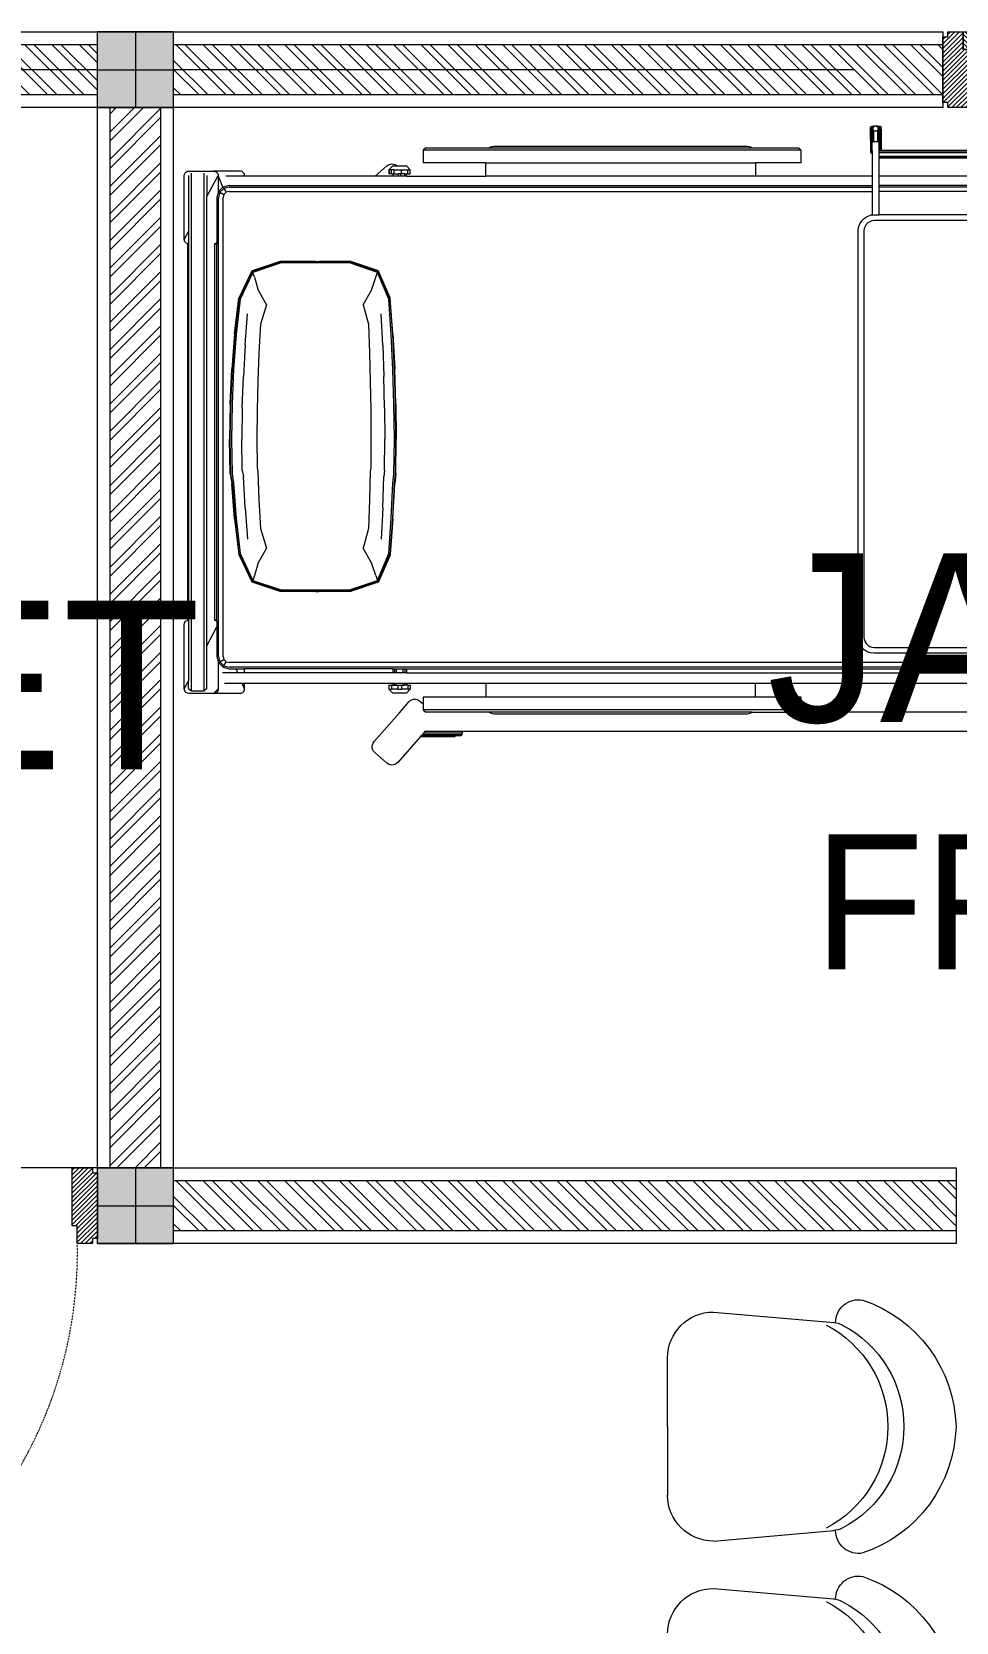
# Model space of a CAD drawing. Header units: millimetres. Extents: x -280308 to 6402717, y -14 to 2073074.
# Drawn here: x 20709 to 22539, y 753899 to 757049 of the extents above; entities that cross this region are included whole.
import ezdxf
from ezdxf.enums import TextEntityAlignment as Align

# ---------------------------------------------------------------- set-up
doc = ezdxf.new("R2010")
doc.units = ezdxf.units.MM
doc.linetypes.add('ACAD_ISO03W100', pattern=[30, 12, -18])
doc.linetypes.add('ACAD_ISO08W100', pattern=[36, 24, -3, 6, -3])
doc.layers.get('0').update_dxf_attribs({"lineweight": 0})
for name, color, linetype, lineweight in [('_Door & Window', 1, 'Continuous', 0), ('A-ALINE-1', 91, 'Continuous', 20), ('A-ALINE-3', 111, 'Continuous', 15), ('A-ALINE-6', 117, 'Continuous', 9), ('A-ANNOTATION', 144, 'Continuous', 0), ('A-Furn', 250, 'Continuous', 0), ('A-FURN-EQPM', 177, 'Continuous', 0)]:
    doc.layers.add(name, color=color, linetype=linetype, lineweight=lineweight)
doc.layers.add('A-FILL-1', color=7, linetype='Continuous', lineweight=0, true_color=0x454545)
doc.layers.add('A-TEXT', color=254, linetype='Continuous')
doc.layers.add('FURNITURE', color=26, linetype='Continuous')
doc.styles.add('Annotative', font='arial.ttf', dxfattribs={"height": 1.25})
doc.styles.add('CENTURY', font='GOTHIC.TTF')
doc.styles.get("Standard").update_dxf_attribs({"font": 'arial.ttf'})
pattern_1 = [(315, (-30281.9954, -3445.239), (4.490128, 4.490128), [])]
pattern_2 = [(315, (-30681.9954, -2840.6916), (4.490128, 4.490128), [])]

# ---------------------------------------------------------------- blocks, each defined once
blk = doc.blocks.new('*U539')
at = {"layer": 'A-ANNOTATION', "linetype": 'ACAD_ISO08W100', "ltscale": 0.25}
blk.add_lwpolyline([(0, -7.6411), (0, -228.3482)], dxfattribs=at)
at = {"layer": 'A-TEXT'}
blk.add_attdef('N', text='', height=0.9, dxfattribs=at).set_placement((0, 2.75), align=Align.MIDDLE_CENTER)
blk = doc.blocks.new('A$Cf37525da')
at = {"color": 124, "xscale": -360.0000000000001, "yscale": 360.0000000000001, "zscale": 360.0000000000001, "rotation": 270}
blk.add_blockref('*U539', (4643.8, 0), dxfattribs=at)
blk = doc.blocks.new('A$Ccc440957')
at = {"layer": 'FURNITURE', "color": 0, "linetype": 'ByBlock', "lineweight": -2}
for p, q in [((-44.9, 189), (-243.3, 171.7)), ((30.7, 0), (30.7, 113.4)), ((30.7, 0), (30.7, -113.4)), ((-44.9, -189), (-243.3, -171.7))]:
    blk.add_line(p, q, dxfattribs=at)
for centre, radius, start, end in [((-218.8, -5.7), 226.4, 108.7288, 178.5583), ((-284.3, 171.6), 37.8, 0, 100.971), ((-44.9, 113.4), 75.6, 0, 90), ((-170.1, 0), 189, 117.5453, 180), ((-143.7, 0), 189, 117.5453, 180), ((-240, 134.1), 37.8, 94.9782, 117.5453), ((-218.8, 5.7), 226.4, 181.4417, 251.2712), ((-170.1, 0), 189, 180, 242.4547), ((-143.7, 0), 189, 180, 242.4547), ((-44.9, -113.4), 75.6, 270, 0), ((-284.3, -171.6), 37.8, 259.029, 0), ((-240, -134.1), 37.8, 242.4547, 265.0218)]:
    blk.add_arc(centre, radius, start, end, dxfattribs=at)
blk = doc.blocks.new('A$C89b419f8')
at = {"color": 0, "linetype": 'ByBlock', "lineweight": -2}
for p, q in [((1358.6, 1365.8), (1358.3, 1365.6)), ((1358.3, 1365.6), (1358.3, 1324.1)), ((1358.6, 1369), (1359, 1370.2)), ((1358.6, 1368.9), (1358.6, 1369)), ((1358.6, 1368.8), (1358.6, 1368.9)), ((1358.6, 1365.8), (1358.6, 1368.8)), ((1358.7, 1324), (1358.6, 1365.8)), ((1359, 1370.3), (1360, 1371.3)), ((1359, 1370.2), (1359, 1370.3)), ((1359.1, 1319.3), (1359, 1370.2)), ((1360, 1371.3), (1361.4, 1371.7)), ((1360.1, 1318.1), (1360, 1371.3)), ((1361.4, 1323.4), (1361.4, 1371.7)), ((1361.4, 1371.7), (1362.7, 1371.3)), ((1362.7, 1371.3), (1363, 1371.1)), ((1362.8, 1341.6), (1362.7, 1371.3)), ((1364.2, 1372.1), (1363, 1371.2)), ((1363, 1371.2), (1363, 1371.1)), ((1363, 1371.1), (1363, 1371)), ((1363, 1370.2), (1363, 1370.9)), ((1363, 1369.8), (1363, 1368.7)), ((1363, 1368.2), (1363, 1361.6)), ((1363, 1358.1), (1363, 1360.2)), ((1363, 1354), (1363, 1356)), ((1363.2, 1367.8), (1363.5, 1368.8)), ((1363.2, 1366.9), (1363.2, 1367.8)), ((1363.2, 1366.9), (1363.2, 1366.8)), ((1363.3, 1365.8), (1363.2, 1366.8)), ((1363.5, 1364.9), (1363.3, 1365.8)), ((1363.5, 1368.8), (1364, 1369.7)), ((1364, 1364), (1363.5, 1364.9)), ((1364.2, 1369.9), (1364, 1369.7)), ((1364.1, 1363.8), (1364, 1364)), ((1364.2, 1360), (1364.1, 1363.8)), ((1364.7, 1363.2), (1364.1, 1363.8)), ((1364.2, 1372.1), (1372.4, 1372.1)), ((1364.2, 1370), (1364.2, 1372.1)), ((1364.2, 1370), (1364.7, 1370.5)), ((1364.2, 1369.9), (1364.7, 1370.5)), ((1364.2, 1369.9), (1364.2, 1370)), ((1364.2, 1360), (1364.3, 1341.6)), ((1364.7, 1370.5), (1365.4, 1371.1)), ((1365.5, 1362.5), (1364.7, 1363.2)), ((1366.3, 1371.6), (1365.4, 1371.1)), ((1366.3, 1362.1), (1365.5, 1362.5)), ((1367.3, 1371.9), (1366.3, 1371.6)), ((1367.3, 1361.8), (1366.3, 1362.1)), ((1368.3, 1372), (1367.3, 1371.9)), ((1368.3, 1361.7), (1367.3, 1361.8)), ((1369.3, 1371.9), (1368.3, 1372)), ((1369.3, 1361.8), (1368.3, 1361.7)), ((1369.3, 1371.9), (1370.3, 1371.6)), ((1370.3, 1362.1), (1369.3, 1361.8)), ((1370.3, 1371.6), (1371.2, 1371.1)), ((1371.2, 1362.6), (1370.3, 1362.1)), ((1371.2, 1371.1), (1372, 1370.5)), ((1372, 1363.2), (1371.2, 1362.6)), ((1372, 1370.5), (1372.4, 1369.9)), ((1372.6, 1363.9), (1372, 1363.2)), ((1372.4, 1372.1), (1373.7, 1371.2)), ((1372.4, 1372.1), (1372.4, 1371.6)), ((1372.4, 1370), (1372.4, 1371.6)), ((1372.4, 1369.9), (1372.4, 1370)), ((1372.6, 1369.7), (1372.4, 1370)), ((1372.4, 1369.9), (1372.6, 1369.7)), ((1372.6, 1363.9), (1372.4, 1360)), ((1372.4, 1360), (1372.5, 1341.6)), ((1372.6, 1369.7), (1373.1, 1368.8)), ((1373.1, 1364.9), (1372.6, 1364)), ((1372.6, 1364), (1372.6, 1363.9)), ((1373.1, 1368.8), (1373.4, 1367.9)), ((1373.4, 1365.8), (1373.1, 1364.9)), ((1373.5, 1366.8), (1373.4, 1367.9)), ((1373.5, 1366.8), (1373.4, 1365.8)), ((1373.7, 1366.4), (1373.7, 1371.2)), ((1373.7, 1341.6), (1373.7, 1366.4)), ((1373.7, 1366.4), (1373.9, 1366.4)), ((1373.9, 1369), (1374.3, 1370.2)), ((1373.9, 1366.4), (1373.9, 1369)), ((1373.9, 1341.6), (1373.9, 1366.4)), ((1374.3, 1370.4), (1375.3, 1371.4)), ((1374.3, 1370.2), (1374.3, 1370.4)), ((1374.3, 1341.6), (1374.3, 1370.2)), ((1375.3, 1371.4), (1376.6, 1371.7)), ((1375.3, 1341.6), (1375.3, 1371.4)), ((1376.6, 1371.7), (1378, 1371.4)), ((1376.7, 1323.3), (1376.6, 1371.7)), ((1378, 1371.4), (1379, 1370.4)), ((1378.1, 1323.3), (1378, 1371.4)), ((1379, 1370.2), (1379, 1370.4)), ((1379.1, 1323.3), (1379, 1370.2)), ((1379, 1370.2), (1379.4, 1369)), ((1379.4, 1369), (1379.4, 1368.9)), ((1379.4, 1368.9), (1379.4, 1368.8)), ((1379.4, 1365.7), (1379.4, 1368.8)), ((1379.4, 1365.7), (1379.5, 1324.1)), ((1379.4, 1365.7), (1379.5, 1365.7)), ((1379.6, 1324.2), (1379.5, 1365.7)), ((478, 1328.6), (472.7, 1324.5)), ((1221.1, 1324.5), (472.7, 1324.5)), ((472.7, 1324.5), (472.7, 1299)), ((478, 1328.6), (603.3, 1328.6)), ((603.3, 1328.6), (606.1, 1330.5)), ((603.3, 1328.6), (1124.3, 1328.6)), ((606.1, 1330.5), (609.5, 1331.7)), ((609.5, 1331.7), (613.1, 1332.1)), ((613.1, 1332.1), (1114.4, 1332.1)), ((1114.4, 1332.1), (1118.1, 1331.7)), ((1118.1, 1331.7), (1121.5, 1330.5)), ((1121.5, 1330.5), (1124.3, 1328.6)), ((1124.3, 1328.6), (1215.8, 1328.6)), ((1215.8, 1328.6), (1221.1, 1324.5)), ((1221.1, 1299), (1221.1, 1324.5)), ((1358.3, 1324.1), (1358.7, 1324)), ((1358.7, 1324), (1358.7, 1320.5)), ((1361.4, 1323.4), (1361.7, 1323.4)), ((1361.4, 1323.2), (1361.4, 1323.4)), ((1361.7, 1323.2), (1361.4, 1323.2)), ((1361.4, 1323.2), (1361.4, 1317.8)), ((1361.7, 1323.4), (1361.7, 1341.6)), ((1361.7, 1341.6), (1362.8, 1341.6)), ((1361.7, 1323.4), (1361.7, 1323.2)), ((1361.7, 1323.2), (1361.7, 1317.8)), ((1362.8, 1341.6), (1363.1, 1341.6)), ((1363, 1349.6), (1363, 1351.1)), ((1363.1, 1341.6), (1364.3, 1341.6)), ((1364.3, 1341.6), (1372.5, 1341.6)), ((1372.5, 1341.6), (1373.7, 1341.6)), ((1373.7, 1341.6), (1373.9, 1341.6)), ((1373.9, 1341.6), (1374.3, 1341.6)), ((1374.3, 1341.6), (1375.3, 1341.6)), ((1375.3, 1341.6), (1375.8, 1341.6)), ((1375.8, 1323.3), (1375.8, 1341.6)), ((1375.8, 1322.9), (1375.8, 1323.3)), ((1376.7, 1323.3), (1375.8, 1323.3)), ((1378.1, 1323.3), (1376.7, 1323.3)), ((1379.1, 1323.3), (1378.1, 1323.3)), ((1379.5, 1323.3), (1379.1, 1323.3)), ((1379.5, 1324.1), (1379.6, 1324.2)), ((1379.5, 1323.3), (1379.5, 1324.1)), ((1661.7, 1323.3), (1379.5, 1323.3)), ((378.1, 1272.9), (401.1, 1293)), ((401.1, 1293), (404, 1295)), ((404, 1295), (407.2, 1296.3)), ((412, 1292.3), (405.1, 1285.5)), ((407.2, 1296.3), (410.5, 1296.8)), ((410.5, 1296.8), (413.9, 1296.6)), ((422, 1292.3), (412, 1292.3)), ((413.9, 1296.6), (417.1, 1295.6)), ((417.1, 1295.6), (420.1, 1293.9)), ((420.1, 1293.9), (422, 1292.3)), ((440.2, 1292.3), (422, 1292.3)), ((447.1, 1285.5), (440.2, 1292.3)), ((597.2, 1299), (472.7, 1299)), ((597.2, 1299), (1130.4, 1299)), ((597.2, 1272.9), (597.2, 1299)), ((1221.1, 1299), (1130.4, 1299)), ((1130.4, 1299), (1130.4, 1272.9)), ((1358.7, 1320.5), (1359.1, 1319.3)), ((1359.1, 1319.3), (1359.1, 1319.1)), ((1359.1, 1319.1), (1360.1, 1318.1)), ((1360.1, 1318.1), (1361.4, 1317.8)), ((1361.4, 1317.8), (1361.7, 1317.8)), ((1361.7, 1317.8), (1361.7, 1272.9)), ((1375.8, 1319.8), (1375.8, 1322.9)), ((1375.8, 1322.9), (1664.3, 1322.9)), ((1375.8, 1312.6), (1375.8, 1319.8)), ((1375.8, 1319.8), (1664.3, 1319.8)), ((1375.8, 1312.6), (1375.8, 1309.4)), ((1375.8, 1312.6), (1664.3, 1312.6)), ((1375.8, 1309), (1375.8, 1309.4)), ((1375.8, 1309.4), (1664.3, 1309.4)), ((1375.8, 1272.9), (1375.8, 1309)), ((1375.8, 1309), (1664.3, 1309)), ((0, 1273.9), (0.2, 1275.9)), ((0, 1147.5), (0, 1273.9)), ((0.2, 1275.9), (0.9, 1277.8)), ((0.9, 1277.8), (1.9, 1279.4)), ((1.9, 1279.4), (3.3, 1280.8)), ((3.3, 1280.8), (5, 1281.8)), ((5, 1281.8), (6.8, 1282.5)), ((6.8, 1282.5), (8.9, 1282.7)), ((8.4, 1274.2), (8.4, 1163.4)), ((8.9, 1282.7), (58.1, 1282.7)), ((14.2, 253.4), (14.2, 1278.7)), ((39.1, 253.4), (39.1, 1278.7)), ((44.8, 1274.2), (44.8, 1232.1)), ((44.8, 1232.1), (66.5, 1272.9)), ((58.1, 1282.7), (60.2, 1282.5)), ((110.4, 1282.7), (58.1, 1282.7)), ((60.2, 1282.5), (62, 1281.8)), ((62, 1281.8), (63.7, 1280.8)), ((63.7, 1280.8), (65, 1279.4)), ((65, 1279.4), (66.1, 1277.8)), ((66.1, 1277.8), (66.8, 1275.9)), ((66.5, 1272.9), (67, 1273.9)), ((66.6, 1272.9), (66.5, 1272.9)), ((66.8, 1275.9), (67, 1273.9)), ((67, 1273.9), (67, 1239.3)), ((76.4, 1251), (67, 1273.9)), ((119.2, 1272.9), (82.3, 1272.9)), ((112.4, 1282.5), (110.4, 1282.7)), ((114.3, 1281.8), (112.4, 1282.5)), ((115.9, 1280.8), (114.3, 1281.8)), ((117.3, 1279.4), (115.9, 1280.8)), ((118.3, 1277.8), (117.3, 1279.4)), ((119, 1275.9), (118.3, 1277.8)), ((119.2, 1273.9), (119, 1275.9)), ((119.2, 1272.9), (119.2, 1273.9)), ((378.1, 1272.9), (119.2, 1272.9)), ((412.6, 1272.9), (378.1, 1272.9)), ((406.4, 1285.5), (405.1, 1285.5)), ((405.1, 1285.5), (405.1, 1277.5)), ((406.4, 1277.5), (405.1, 1277.5)), ((406.4, 1277.5), (406.4, 1285.5)), ((410, 1285.5), (406.4, 1285.5)), ((410, 1277.5), (406.4, 1277.5)), ((410, 1277.5), (410, 1285.5)), ((415.6, 1285.5), (410, 1285.5)), ((410, 1277.5), (412.6, 1277.5)), ((413.4, 1277.5), (412.6, 1277.5)), ((412.6, 1277.5), (412.6, 1272.9)), ((413.4, 1272.9), (412.6, 1272.9)), ((415.6, 1277.5), (413.4, 1277.5)), ((413.4, 1272.9), (413.4, 1277.5)), ((423.8, 1272.9), (413.4, 1272.9)), ((415.6, 1285.5), (429.8, 1285.5)), ((415.6, 1277.5), (415.6, 1285.5)), ((415.6, 1277.5), (423.8, 1277.5)), ((428.5, 1277.5), (423.8, 1277.5)), ((423.8, 1272.9), (423.8, 1277.5)), ((428.5, 1272.9), (423.8, 1272.9)), ((429.8, 1277.5), (428.5, 1277.5)), ((428.5, 1272.9), (428.5, 1277.5)), ((436.5, 1272.9), (428.5, 1272.9)), ((429.8, 1285.5), (442.2, 1285.5)), ((429.8, 1277.5), (429.8, 1285.5)), ((436.5, 1277.5), (429.8, 1277.5)), ((436.5, 1277.5), (439.6, 1277.5)), ((436.5, 1272.9), (436.5, 1277.5)), ((439.6, 1272.9), (436.5, 1272.9)), ((439.6, 1272.9), (439.6, 1277.5)), ((439.6, 1277.5), (442.2, 1277.5)), ((439.6, 1272.9), (597.2, 1272.9)), ((442.2, 1285.5), (447.1, 1285.5)), ((442.2, 1277.5), (442.2, 1285.5)), ((442.2, 1277.5), (447.1, 1277.5)), ((447.1, 1277.5), (447.1, 1285.5)), ((1130.4, 1272.9), (597.2, 1272.9)), ((1361.7, 1272.9), (1130.4, 1272.9)), ((1361.7, 1272.9), (1361.7, 1254.5)), ((1664.5, 1272.9), (1375.8, 1272.9)), ((1375.8, 1254.5), (1375.8, 1272.9)), ((44.8, 342.6), (44.8, 1232.1)), ((67, 1239.3), (64.6, 1230.3)), ((64.6, 1230.3), (64.6, 1141.5)), ((67.8, 1242.4), (67, 1239.3)), ((76.4, 1251), (67.8, 1242.4)), ((67.8, 1242.4), (70.6, 1240.8)), ((70.6, 1240.8), (67.8, 1230.3)), ((67.8, 321.1), (67.8, 1230.3)), ((78.3, 1248.4), (70.6, 1240.8)), ((70.6, 1240.8), (78.3, 1236.4)), ((76.7, 1251.2), (76.4, 1251)), ((88.7, 1254.5), (76.7, 1251.2)), ((76.7, 1251.2), (78.3, 1248.4)), ((78.3, 1236.4), (76.7, 1230.3)), ((76.7, 321.1), (76.7, 1230.3)), ((88.7, 1251.2), (78.3, 1248.4)), ((78.3, 1248.4), (82.7, 1240.8)), ((82.7, 1240.8), (78.3, 1236.4)), ((88.7, 1242.4), (82.7, 1240.8)), ((88.7, 1254.5), (1361.7, 1254.5)), ((88.7, 1251.2), (1361.7, 1251.2)), ((88.7, 1242.4), (1361.7, 1242.4)), ((1361.7, 1254.5), (1361.7, 1251.2)), ((1361.7, 1251.2), (1361.7, 1242.4)), ((1361.7, 1242.4), (1361.7, 1195.7)), ((1375.8, 1251.2), (1375.8, 1254.5)), ((1664.5, 1254.5), (1375.8, 1254.5)), ((1375.8, 1242.4), (1375.8, 1251.2)), ((1664.5, 1251.2), (1375.8, 1251.2)), ((1375.8, 1196.1), (1375.8, 1242.4)), ((1664.5, 1242.4), (1375.8, 1242.4)), ((1333.9, 1164.3), (1334.7, 1171.6)), ((1334.7, 1171.6), (1337.1, 1178.3)), ((1337.1, 1178.3), (1340.9, 1184.2)), ((1340.9, 1184.2), (1345.8, 1189.1)), ((1346, 1168.9), (1345.4, 1163.6)), ((1345.8, 1189.1), (1351.7, 1192.9)), ((1347.5, 1173.2), (1346, 1168.9)), ((1349.9, 1176.9), (1347.5, 1173.2)), ((1353, 1180.1), (1349.9, 1176.9)), ((1351.7, 1192.9), (1358.4, 1195.3)), ((1356.8, 1182.5), (1353, 1180.1)), ((1361.1, 1184), (1356.8, 1182.5)), ((1361.7, 1195.7), (1358.4, 1195.3)), ((1366.4, 1184.6), (1361.1, 1184)), ((1361.7, 1195.7), (1365.7, 1196.1)), ((1365.7, 1196.1), (1375.8, 1196.1)), ((1671.6, 1184.6), (1366.4, 1184.6)), ((1664.5, 1196.1), (1375.8, 1196.1)), ((0, 1147.5), (8.4, 1163.4)), ((0.2, 1145.7), (0, 1147.5)), ((0.7, 1144.1), (0.2, 1145.7)), ((1.5, 1142.6), (0.7, 1144.1)), ((2.6, 1141.3), (1.5, 1142.6)), ((3.9, 1140.2), (2.6, 1141.3)), ((5.4, 1139.4), (3.9, 1140.2)), ((7, 1138.8), (5.4, 1139.4)), ((7, 393.4), (7, 1138.8)), ((8.4, 1163.4), (8.4, 273.2)), ((61.6, 1139.4), (60, 1138.8)), ((60, 1138.8), (64.6, 1138.8)), ((60, 1138.8), (60, 393.4)), ((63.1, 1140.2), (61.6, 1139.4)), ((64.4, 1141.3), (63.1, 1140.2)), ((64.6, 1141.5), (64.4, 1141.3)), ((64.6, 1141.5), (64.6, 1138.8)), ((64.6, 393.4), (64.6, 1138.8)), ((1333.9, 359.4), (1333.9, 1164.3)), ((1345.4, 1163.6), (1345.4, 360.1)), ((134, 1084.6), (189.3, 1103.2)), ((189.5, 1103.4), (134.3, 1085.2)), ((253, 1103.7), (189.3, 1103.2)), ((253, 1103.7), (189.5, 1103.4)), ((189.5, 1102.1), (259.6, 1102.7)), ((259.6, 1103.8), (253, 1103.7)), ((259.6, 1103.8), (266.2, 1103.7)), ((259.6, 1102.7), (329.7, 1102.1)), ((266.2, 1103.7), (330, 1103.2)), ((329.8, 1103.4), (266.2, 1103.7)), ((384.1, 1085.2), (329.8, 1103.4)), ((384.4, 1084.6), (330, 1103.2)), ((108.3, 1031.7), (134, 1084.6)), ((108.7, 1029.8), (134.4, 1083.4)), ((135.6, 1082), (110.5, 1028.9)), ((134.3, 1085.2), (134, 1084.6)), ((134, 1084.6), (134.4, 1083.4)), ((134.4, 1083.4), (189.5, 1102.1)), ((190.1, 1100.3), (135.6, 1082)), ((139, 1072.5), (135.6, 1082)), ((139, 1072.5), (146.4, 1047.2)), ((259.6, 1100.8), (190.1, 1100.3)), ((329.1, 1100.3), (259.6, 1100.8)), ((382.7, 1082), (329.1, 1100.3)), ((329.7, 1102.1), (383.9, 1083.4)), ((370.7, 1047.2), (379, 1072.5)), ((379, 1072.5), (382.7, 1082)), ((404.9, 1028.9), (382.7, 1082)), ((383.9, 1083.4), (384.4, 1084.6)), ((383.9, 1083.4), (406.7, 1029.8)), ((384.4, 1084.6), (384.1, 1085.2)), ((407.2, 1031.7), (384.4, 1084.6)), ((146.4, 1047.2), (162.9, 1018)), ((354, 1018), (370.7, 1047.2)), ((99.6, 960.2), (108, 1031)), ((100.7, 959.3), (108.7, 1029.8)), ((110.5, 1028.9), (103, 958.9)), ((108.3, 1031.7), (108, 1031)), ((162.9, 1018), (150.8, 979.5)), ((354, 1018), (364.8, 979.5)), ((409.7, 958.9), (404.9, 1028.9)), ((406.7, 1029.8), (411.9, 959.3)), ((407.5, 1031), (407.2, 1031.7)), ((413, 960.2), (407.5, 1031)), ((120.5, 938.1), (125.4, 1000.3)), ((150.8, 979.5), (147.6, 922.6)), ((364.8, 979.5), (366.8, 922.6)), ((392.8, 938.1), (389.7, 1000.3)), ((99.6, 960.2), (93.9, 890.5)), ((95.1, 889.9), (100.7, 959.3)), ((103, 958.9), (97.7, 889.7)), ((413.1, 889.7), (409.7, 958.9)), ((411.9, 959.3), (415.5, 889.9)), ((413, 960.2), (416.7, 890.5)), ((120.5, 938.1), (116.9, 876)), ((147.6, 922.6), (145.4, 865.7)), ((366.8, 922.6), (368.2, 865.7)), ((392.8, 938.1), (395, 876)), ((90.6, 821.3), (93.9, 890.5)), ((91.9, 821), (95.1, 889.9)), ((97.7, 889.7), (94.5, 820.9)), ((415.1, 820.9), (413.1, 889.7)), ((415.5, 889.9), (417.5, 821)), ((418.8, 821.3), (416.7, 890.5)), ((114.8, 814), (116.9, 876)), ((145.4, 865.7), (144, 808.9)), ((368.2, 865.7), (369, 808.9)), ((396.4, 814), (395, 876)), ((90.6, 821.3), (89.5, 752)), ((90.8, 752), (91.9, 821)), ((94.5, 820.9), (93.5, 752)), ((415.8, 752), (415.1, 820.9)), ((417.5, 821), (418.2, 752)), ((418.8, 821.3), (419.5, 752)), ((114.8, 814), (114.1, 752)), ((144, 808.9), (143.6, 752)), ((369, 808.9), (369.3, 752)), ((396.4, 814), (396.8, 752)), ((90.6, 682.8), (89.5, 752)), ((91.9, 683.1), (90.8, 752)), ((93.5, 752), (94.5, 683.2)), ((114.8, 690), (114.1, 752)), ((143.6, 752), (144, 695.2)), ((369.3, 752), (369, 695.2)), ((396.4, 690), (396.8, 752)), ((415.1, 683.2), (415.8, 752)), ((418.2, 752), (417.5, 683.1)), ((418.8, 682.8), (419.5, 752)), ((144, 695.2), (145.4, 688.3)), ((369, 695.2), (368.2, 688.3)), ((90.6, 682.8), (93.9, 663.5)), ((95.1, 664.1), (91.9, 683.1)), ((99.6, 593.8), (93.9, 663.5)), ((94.5, 683.2), (97.7, 664.3)), ((100.7, 594.7), (95.1, 664.1)), ((97.7, 664.3), (103, 595.1)), ((114.8, 690), (116.9, 678)), ((120.5, 616), (116.9, 678)), ((145.4, 688.3), (147.6, 631.5)), ((368.2, 688.3), (366.8, 631.5)), ((392.8, 616), (395, 678)), ((396.4, 690), (395, 678)), ((409.7, 595.1), (413.1, 664.3)), ((415.5, 664.1), (411.9, 594.7)), ((413, 593.8), (416.7, 663.5)), ((413.1, 664.3), (415.1, 683.2)), ((417.5, 683.1), (415.5, 664.1)), ((418.8, 682.8), (416.7, 663.5)), ((147.6, 631.5), (150.8, 574.5)), ((366.8, 631.5), (364.8, 574.5)), ((120.5, 616), (125.4, 553.7)), ((392.8, 616), (389.7, 553.7)), ((99.6, 593.8), (108, 523.1)), ((108.7, 524.2), (100.7, 594.7)), ((103, 595.1), (110.5, 525.1)), ((150.8, 574.5), (162.9, 536.1)), ((364.8, 574.5), (354, 536.1)), ((404.9, 525.1), (409.7, 595.1)), ((411.9, 594.7), (406.7, 524.2)), ((413, 593.8), (407.5, 523.1)), ((162.9, 536.1), (146.4, 506.8)), ((370.7, 506.8), (354, 536.1)), ((108.3, 522.3), (108, 523.1)), ((108.3, 522.3), (134, 469.4)), ((134.4, 470.6), (108.7, 524.2)), ((110.5, 525.1), (135.6, 472.1)), ((146.4, 506.8), (139, 481.5)), ((379, 481.5), (370.7, 506.8)), ((382.7, 472.1), (404.9, 525.1)), ((406.7, 524.2), (383.9, 470.6)), ((407.2, 522.3), (384.4, 469.4)), ((407.5, 523.1), (407.2, 522.3)), ((139, 481.5), (135.6, 472.1)), ((379, 481.5), (382.7, 472.1)), ((134.4, 470.6), (134, 469.4)), ((134, 469.4), (189.3, 450.8)), ((134, 469.4), (134.3, 468.9)), ((134.3, 468.9), (189.5, 450.6)), ((189.5, 452), (134.4, 470.6)), ((135.6, 472.1), (190.1, 453.7)), ((253, 450.3), (189.3, 450.8)), ((259.6, 451.3), (189.5, 452)), ((189.5, 450.6), (253, 450.3)), ((190.1, 453.7), (259.6, 453.3)), ((259.6, 450.3), (253, 450.3)), ((259.6, 453.3), (329.1, 453.7)), ((329.7, 452), (259.6, 451.3)), ((259.6, 450.3), (266.2, 450.3)), ((266.2, 450.3), (330, 450.8)), ((266.2, 450.3), (329.8, 450.6)), ((329.1, 453.7), (382.7, 472.1)), ((383.9, 470.6), (329.7, 452)), ((329.8, 450.6), (384.1, 468.9)), ((384.4, 469.4), (330, 450.8)), ((384.4, 469.4), (383.9, 470.6)), ((384.1, 468.9), (384.4, 469.4)), ((0, 384.8), (0.2, 386.6)), ((0, 257.1), (0, 384.8)), ((0.2, 386.6), (0.7, 388.2)), ((0.7, 388.2), (1.5, 389.7)), ((1.5, 389.7), (2.6, 391)), ((2.6, 391), (3.9, 392.1)), ((3.9, 392.1), (5.4, 392.9)), ((5.4, 392.9), (7, 393.4)), ((44.8, 342.6), (64.6, 380.2)), ((60, 393.4), (61.6, 392.9)), ((64.6, 393.4), (60, 393.4)), ((61.6, 392.9), (63.1, 392.1)), ((63.1, 392.1), (64.4, 391)), ((64.4, 391), (64.6, 390.8)), ((64.6, 390.8), (64.6, 393.4)), ((64.6, 390.8), (64.6, 380.2)), ((64.6, 380.2), (64.6, 321.1)), ((1334.7, 352.1), (1333.9, 359.4)), ((1337.1, 345.4), (1334.7, 352.1)), ((1345.4, 360.1), (1346, 354.8)), ((1346, 354.8), (1347.5, 350.5)), ((1347.5, 350.5), (1349.9, 346.8)), ((1349.9, 346.8), (1353, 343.6)), ((44.8, 257.9), (44.8, 342.6)), ((64.6, 321.1), (67, 312.2)), ((67.8, 321.1), (70.6, 310.7)), ((70.6, 310.7), (78.3, 315.1)), ((76.7, 321.1), (78.3, 315.1)), ((78.3, 315.1), (82.7, 310.7)), ((1340.9, 339.5), (1337.1, 345.4)), ((1345.8, 334.6), (1340.9, 339.5)), ((1351.7, 330.8), (1345.8, 334.6)), ((1358.4, 328.4), (1351.7, 330.8)), ((1353, 343.6), (1356.8, 341.2)), ((1356.8, 341.2), (1361.1, 339.7)), ((1365.7, 327.6), (1358.4, 328.4)), ((1361.1, 339.7), (1366.4, 339.1)), ((1672.3, 327.6), (1365.7, 327.6)), ((1366.4, 339.1), (1671.6, 339.1)), ((67, 312.2), (67.8, 309.1)), ((67, 312.2), (67, 257.1)), ((67.8, 309.1), (70.6, 310.7)), ((67.8, 309.1), (76.7, 300.2)), ((70.6, 310.7), (78.3, 303)), ((106.1, 289.2), (75.7, 289.2)), ((76.7, 300.2), (78.3, 303)), ((76.7, 300.2), (88.7, 297)), ((78.3, 303), (82.7, 310.7)), ((78.3, 303), (88.7, 300.2)), ((82.7, 310.7), (88.7, 309.1)), ((2014.2, 309.1), (88.7, 309.1)), ((2014.2, 300.2), (88.7, 300.2)), ((88.7, 297), (102.9, 297)), ((102.9, 297), (119.2, 297)), ((106.1, 289.2), (102.9, 297)), ((119.2, 289.2), (106.1, 289.2)), ((412.6, 297), (119.2, 297)), ((119.2, 289.2), (119.2, 297)), ((412.6, 289.2), (119.2, 289.2)), ((412.6, 297), (415.8, 297)), ((412.6, 297), (412.6, 289.2)), ((415.8, 289.2), (412.6, 289.2)), ((415.8, 297), (419.4, 297)), ((415.8, 297), (415.8, 289.2)), ((419.4, 289.2), (415.8, 289.2)), ((419.4, 297), (432.9, 297)), ((419.4, 297), (419.4, 289.2)), ((432.9, 289.2), (419.4, 289.2)), ((432.9, 297), (436.5, 297)), ((432.9, 297), (432.9, 289.2)), ((436.5, 289.2), (432.9, 289.2)), ((436.5, 297), (439.6, 297)), ((436.5, 297), (436.5, 289.2)), ((439.6, 289.2), (436.5, 289.2)), ((439.6, 297), (1715.4, 297)), ((439.6, 297), (439.6, 289.2)), ((439.6, 289.2), (1715.3, 289.2)), ((0, 257.1), (8.4, 273.2)), ((0.2, 255.1), (0, 257.1)), ((0.9, 253.2), (0.2, 255.1)), ((1.9, 251.6), (0.9, 253.2)), ((8.4, 257.9), (8.4, 273.2)), ((8.4, 257.9), (14.2, 253.4)), ((14.2, 253.4), (39.1, 253.4)), ((44.8, 257.9), (39.1, 253.4)), ((67, 257.1), (58.1, 248.3)), ((66.1, 253.2), (65, 251.6)), ((66.8, 255.1), (66.1, 253.2)), ((67, 257.1), (66.8, 255.1)), ((79.9, 268.7), (114.5, 268.7)), ((114.5, 268.7), (119.2, 268.7)), ((119.2, 257.1), (114.5, 268.7)), ((117.3, 251.6), (118.3, 253.2)), ((118.3, 253.2), (119, 255.1)), ((119, 255.1), (119.2, 257.1)), ((119.2, 268.7), (412.6, 268.7)), ((119.2, 257.1), (119.2, 268.7)), ((405.1, 264.5), (410, 264.5)), ((405.1, 264.5), (405.1, 256.3)), ((405.1, 256.3), (410, 256.3)), ((405.1, 256.3), (412, 249.5)), ((412.6, 264.5), (410, 264.5)), ((410, 264.5), (410, 256.3)), ((422.5, 256.3), (410, 256.3)), ((412.6, 268.7), (415.8, 268.7)), ((412.6, 268.7), (412.6, 264.5)), ((412.6, 264.5), (415.8, 264.5)), ((415.8, 268.7), (419.4, 268.7)), ((415.8, 268.7), (415.8, 264.5)), ((415.8, 264.5), (419.4, 264.5)), ((419.4, 268.7), (432.9, 268.7)), ((419.4, 268.7), (419.4, 264.5)), ((419.4, 264.5), (422.5, 264.5)), ((422.5, 264.5), (429.8, 264.5)), ((422.5, 264.5), (422.5, 256.3)), ((422.5, 256.3), (429.8, 256.3)), ((429.8, 264.5), (432.9, 264.5)), ((429.8, 264.5), (429.8, 256.3)), ((442.2, 256.3), (429.8, 256.3)), ((432.9, 268.7), (436.5, 268.7)), ((432.9, 268.7), (432.9, 264.5)), ((432.9, 264.5), (436.5, 264.5)), ((436.5, 268.7), (439.6, 268.7)), ((436.5, 268.7), (436.5, 264.5)), ((439.6, 264.5), (436.5, 264.5)), ((439.6, 268.7), (1715.1, 268.7)), ((439.6, 268.7), (439.6, 264.5)), ((442.2, 264.5), (439.6, 264.5)), ((447.1, 256.3), (440.2, 249.5)), ((442.2, 264.5), (447.1, 264.5)), ((442.2, 264.5), (442.2, 256.3)), ((447.1, 256.3), (442.2, 256.3)), ((447.1, 264.5), (447.1, 256.3)), ((597.2, 268), (597.2, 240.9)), ((1130.4, 268), (597.2, 268)), ((1130.4, 240.9), (1130.4, 268)), ((3.3, 250.2), (1.9, 251.6)), ((5, 249.2), (3.3, 250.2)), ((6.8, 248.5), (5, 249.2)), ((8.9, 248.3), (6.8, 248.5)), ((58.1, 248.3), (8.9, 248.3)), ((60.2, 248.5), (58.1, 248.3)), ((110.4, 248.3), (58.1, 248.3)), ((62, 249.2), (60.2, 248.5)), ((63.7, 250.2), (62, 249.2)), ((65, 251.6), (63.7, 250.2)), ((110.4, 248.3), (112.4, 248.5)), ((112.4, 248.5), (114.3, 249.2)), ((114.3, 249.2), (115.9, 250.2)), ((115.9, 250.2), (117.3, 251.6)), ((412, 249.5), (440.2, 249.5)), ((425.8, 210), (444.7, 231.6)), ((444.7, 231.6), (447.3, 233.9)), ((447.3, 233.9), (450.3, 235.6)), ((450.3, 235.6), (453.5, 236.6)), ((453.5, 236.6), (456.9, 236.8)), ((456.9, 236.8), (460.2, 236.3)), ((460.2, 236.3), (463.4, 235)), ((463.4, 235), (466.3, 233)), ((466.3, 233), (472.7, 227.4)), ((597.2, 240.9), (472.7, 240.9)), ((472.7, 240.9), (472.7, 227.4)), ((472.7, 227.4), (472.7, 215.5)), ((1130.4, 240.9), (597.2, 240.9)), ((1221.1, 240.9), (1130.4, 240.9)), ((1221.1, 215.5), (1221.1, 240.9)), ((375.7, 152.7), (425.2, 209.3)), ((425.2, 209.4), (425.8, 210)), ((425.3, 209.4), (425.2, 209.4)), ((425.2, 209.3), (425.2, 209.4)), ((425.2, 209.3), (425.3, 209.4)), ((425.3, 209.4), (425.8, 210)), ((472.7, 215.5), (478, 211.3)), ((1221.1, 215.5), (472.7, 215.5)), ((603.3, 211.3), (478, 211.3)), ((603.3, 211.3), (606.1, 209.5)), ((1124.3, 211.3), (603.3, 211.3)), ((606.1, 209.5), (609.5, 208.3)), ((609.5, 208.3), (613.1, 207.9)), ((613.1, 207.9), (1114.4, 207.9)), ((1114.4, 207.9), (1118.1, 208.3)), ((1118.1, 208.3), (1121.5, 209.5)), ((1121.5, 209.5), (1124.3, 211.3)), ((1124.3, 211.3), (1215.8, 211.3)), ((1216.2, 211.6), (1215.8, 211.3)), ((1221.1, 215.5), (1216.2, 211.6)), ((1216.2, 211.6), (1687.4, 211.6)), ((467.8, 163.1), (422.7, 111.6)), ((468.5, 163.9), (467.8, 163.1)), ((467.8, 163.1), (535.9, 163.1)), ((469.3, 164.8), (468.5, 163.9)), ((536.3, 163.9), (468.5, 163.9)), ((471.3, 167.1), (469.3, 164.8)), ((469.3, 164.8), (547.7, 164.8)), ((474.1, 170.3), (471.3, 167.1)), ((471.3, 167.1), (550, 167.1)), ((476.9, 173.5), (474.1, 170.3)), ((474.1, 170.3), (550.9, 170.3)), ((476.9, 173.5), (550, 173.5)), ((535.9, 163.1), (536.3, 163.9)), ((544.5, 163.9), (536.3, 163.9)), ((544.5, 163.9), (547.7, 164.8)), ((547.7, 164.8), (550, 167.1)), ((550, 173.5), (1691.4, 173.6)), ((550.9, 170.3), (550, 173.5)), ((550, 167.1), (550.9, 170.3)), ((371.9, 143.3), (372.4, 146.6)), ((372.2, 139.9), (371.9, 143.3)), ((373.1, 136.7), (372.2, 139.9)), ((372.4, 146.6), (373.7, 149.8)), ((374.8, 133.7), (373.1, 136.7)), ((373.7, 149.8), (375.7, 152.7)), ((377.2, 131.1), (374.8, 133.7)), ((401.1, 110.1), (377.2, 131.1)), ((404, 108.1), (401.1, 110.1)), ((407.2, 106.9), (404, 108.1)), ((410.5, 106.3), (407.2, 106.9)), ((413.9, 106.6), (410.5, 106.3)), ((417.1, 107.5), (413.9, 106.6)), ((420.1, 109.2), (417.1, 107.5)), ((422.7, 111.6), (420.1, 109.2))]:
    blk.add_line(p, q, dxfattribs=at)
blk = doc.blocks.new('A$Ce288bb9c')
at = {"layer": 'A-Furn', "color": 0, "linetype": 'ByBlock', "lineweight": -2, "ltscale": 0.25}
blk.add_blockref('A$C89b419f8', (24421.8, -1408.6), dxfattribs=at)
at = {"layer": 'A-Furn', "color": 0, "linetype": 'ByBlock', "lineweight": -2, "ltscale": 0.25, "xscale": -1.2, "yscale": 1.2, "zscale": 1.2}
for p in [(25415.3, -2612.5), (25415.3, -3160)]:
    blk.add_blockref('A$Ccc440957', p, dxfattribs=at)
blk = doc.blocks.new('A$Ccf87384a')
blk.add_wipeout([(-75, 75), (75, 75), (75, -75), (-75, -75)])
blk.add_wipeout([(-75, -75), (-75, 75), (75, 75), (75, -75)])
at = {"layer": 'A-FILL-1', "ltscale": 0.25}
h = blk.add_hatch(color=256, dxfattribs=at)
h.dxf.hatch_style = 1
h.paths.add_polyline_path([(-75, -75), (-75, 75), (75, 75), (75, -75)])
at = {"layer": 'A-ALINE-1'}
blk.add_lwpolyline([(-75, -75), (-75, 75), (75, 75), (75, -75)], close=True, dxfattribs=at)
at = {"layer": 'A-FILL-1', "ltscale": 0.25}
for p, q in [((0, 75), (0, -75)), ((-75, 0), (75, 0))]:
    blk.add_line(p, q, dxfattribs=at)
blk = doc.blocks.new('A$C68449458')
at = {"layer": 'A-Furn'}
h = blk.add_hatch(dxfattribs=at)
h.set_pattern_fill('ANSI31', color=256, scale=2, angle=540, style=0)
h.set_pattern_definition([(225, (-3223.3206, 30765.815), (4.490128, -4.490128), [])])
h.paths.add_polyline_path([(-565, 0), (-565, 10), (-575, 10), (-575, 140), (-565, 140), (-565, 150), (-535, 150), (-535, 115), (-525, 115), (-525, 0)])
h = blk.add_hatch(dxfattribs=at)
h.set_pattern_fill('ANSI31', color=256, scale=2, angle=630, style=0)
h.set_pattern_definition(pattern_1)
h.paths.add_polyline_path([(-535, 150), (-425, 150), (-425, 136.5), (-435, 136.5), (-435, 128.5), (-425, 128.5), (-425, 115), (-535, 115)])
h = blk.add_hatch(dxfattribs=at)
h.set_pattern_fill('ANSI31', color=256, scale=2, angle=630, style=0)
h.set_pattern_definition(pattern_2)
h.paths.add_polyline_path([(-15, 150), (-125, 150), (-125, 136.5), (-115, 136.5), (-115, 128.5), (-125, 128.5), (-125, 115), (-15, 115)])
h = blk.add_hatch(dxfattribs=at)
h.set_pattern_fill('ANSI31', color=256, scale=2, angle=540, style=0)
h.set_pattern_definition([(225, (-246547.3637, -152669.671), (4.49012806, -4.49012806), [])])
h.paths.add_polyline_path([(-25, 0), (25, 0), (25, 115), (15, 115), (15, 150), (-15, 150), (-15, 115), (-25, 115)])
h = blk.add_hatch(dxfattribs=at)
h.set_pattern_fill('ANSI31', color=256, scale=2, angle=630, style=0)
h.set_pattern_definition(pattern_2)
h.paths.add_polyline_path([(15, 150), (125, 150), (125, 136.5), (115, 136.5), (115, 128.5), (125, 128.5), (125, 115), (15, 115)])
h = blk.add_hatch(dxfattribs=at)
h.set_pattern_fill('ANSI31', color=256, scale=2, angle=630, style=0)
h.set_pattern_definition(pattern_1)
h.paths.add_polyline_path([(535, 150), (425, 150), (425, 136.5), (435, 136.5), (435, 128.5), (425, 128.5), (425, 115), (535, 115)])
h = blk.add_hatch(dxfattribs=at)
h.set_pattern_fill('ANSI31', color=256, scale=2, angle=540, style=0)
h.set_pattern_definition([(225, (-3073.3206, 30765.815), (4.490128, -4.490128), [])])
h.paths.add_polyline_path([(565, 0), (565, 10), (575, 10), (575, 140), (565, 140), (565, 150), (535, 150), (535, 115), (525, 115), (525, 0)])
at = {"layer": '_Door & Window'}
for points in [[(-565, 0), (-565, 10), (-575, 10), (-575, 140), (-565, 140), (-565, 150), (-535, 150), (-535, 115), (-525, 115), (-525, 0), (-565, 0)], [(-535, 150), (-425, 150), (-425, 136.5), (-435, 136.5), (-435, 128.5), (-425, 128.5), (-425, 115), (-535, 115), (-535, 150)], [(-15, 150), (-125, 150), (-125, 136.5), (-115, 136.5), (-115, 128.5), (-125, 128.5), (-125, 115), (-15, 115), (-15, 150)], [(-25, 0), (25, 0), (25, 115), (15, 115), (15, 150), (-15, 150), (-15, 115), (-25, 115), (-25, 0)], [(15, 150), (125, 150), (125, 136.5), (115, 136.5), (115, 128.5), (125, 128.5), (125, 115), (15, 115), (15, 150)], [(535, 150), (425, 150), (425, 136.5), (435, 136.5), (435, 128.5), (425, 128.5), (425, 115), (535, 115), (535, 150)], [(565, 0), (565, 10), (575, 10), (575, 140), (565, 140), (565, 150), (535, 150), (535, 115), (525, 115), (525, 0), (565, 0)]]:
    blk.add_lwpolyline(points, dxfattribs=at)
for points in [[(-15, 150), (-15, 115), (-535, 115), (-535, 150)], [(15, 150), (15, 115), (535, 115), (535, 150)], [(-525, 0), (-25, 0), (-25, 115), (-525, 115)], [(25, 0), (525, 0), (525, 115), (25, 115)]]:
    blk.add_lwpolyline(points, close=True, dxfattribs=at)
at = {"layer": 'A-Furn', "color": 4, "true_color": 0x00e5ff}
for points in [[(-435, 136.5), (-115, 136.5), (-115, 128.5), (-435, 128.5)], [(435, 136.5), (115, 136.5), (115, 128.5), (435, 128.5)]]:
    blk.add_lwpolyline(points, close=True, dxfattribs=at)
blk = doc.blocks.new('A$Ca4ca9c0b')
at = {"layer": 'A-Furn'}
h = blk.add_hatch(dxfattribs=at)
h.set_pattern_fill('ANSI31', color=256, scale=2, angle=540, style=0)
h.set_pattern_definition([(225, (109566.3125, -240668.4215), (4.49012806, -4.49012806), [])])
h.paths.add_polyline_path([(10, 1020), (10, 910), (2, 910), (2, 920), (-17, 920), (-17, 910), (-25, 910), (-25, 1020)])
h = blk.add_hatch(dxfattribs=at)
h.set_pattern_fill('ANSI31', color=256, scale=2, angle=540, style=0)
h.set_pattern_definition([(225, (109566.3125, -240568.4215), (4.49012806, -4.49012806), [])])
h.paths.add_polyline_path([(2, 920), (-17, 920), (-17, 250), (2, 250)])
h = blk.add_hatch(dxfattribs=at)
h.set_pattern_fill('ANSI31', color=256, scale=2, angle=540, style=0)
h.set_pattern_definition([(225, (110170.8596, -240618.4215), (4.49012806, -4.49012806), [])])
h.paths.add_polyline_path([(10, 150), (10, 260), (2, 260), (2, 250), (-17, 250), (-17, 260), (-25, 260), (-25, 150)])
h = blk.add_hatch(dxfattribs=at)
h.set_pattern_fill('ANSI31', color=256, scale=2, angle=540, style=0)
h.set_pattern_definition([(225, (109716.3125, -240669.602), (4.49012806, -4.49012806), [])])
h.paths.add_polyline_path([(-890, 0), (-890, 10), (-900, 10), (-900, 140), (-890, 140), (-890, 150), (-860, 150), (-860, 115), (-850, 115), (-850, 0)])
h = blk.add_hatch(dxfattribs=at)
h.set_pattern_fill('ANSI31', color=256, scale=2, angle=540, style=0)
h.set_pattern_definition([(225, (109566.3125, -240669.602), (4.49012806, -4.49012806), [])])
h.paths.add_polyline_path([(40, 0), (40, 10), (50, 10), (50, 140), (40, 140), (40, 150), (10, 150), (10, 115), (0, 115), (0, 0)])
at = {"layer": '_Door & Window'}
for points in [[(10, 1020), (10, 910), (2, 910), (2, 920), (-17, 920), (-17, 910), (-25, 910), (-25, 1020), (10, 1020)], [(10, 150), (10, 260), (2, 260), (2, 250), (-17, 250), (-17, 260), (-25, 260), (-25, 150), (10, 150)], [(-890, 0), (-890, 10), (-900, 10), (-900, 140), (-890, 140), (-890, 150), (-860, 150), (-860, 115), (-850, 115), (-850, 0), (-890, 0)], [(40, 0), (40, 10), (50, 10), (50, 140), (40, 140), (40, 150), (10, 150), (10, 115), (0, 115), (0, 0), (40, 0)]]:
    blk.add_lwpolyline(points, dxfattribs=at)
blk.add_lwpolyline([(10, 150), (-25, 150), (-25, 1020), (10, 1020)], close=True, dxfattribs=at)
at = {"layer": '_Door & Window', "linetype": 'ACAD_ISO03W100', "ltscale": 0.02}
blk.add_arc((-6.9, 167), 853.2, 91.2147, 181.1385, dxfattribs=at)
at = {"layer": 'A-Furn'}
blk.add_lwpolyline([(2, 920), (-17, 920), (-17, 250), (2, 250)], close=True, dxfattribs=at)
at = {"layer": 'Defpoints', "ltscale": 0.25, "insert": (-87.7, 181.6), "char_height": 30, "attachment_point": 1, "style": 'CENTURY'}
blk.add_mtext_dynamic_manual_height_columns('85', width=78.467, gutter_width=750, heights=[0], dxfattribs=at)
blk = doc.blocks.new('A$C7136d0a8')
at = {"layer": 'A-FILL-1', "ltscale": 0.25}
h = blk.add_hatch(dxfattribs=at)
h.set_pattern_fill('ANSI32', color=256, scale=4, angle=990)
h.set_pattern_definition([(315, (82452.79, 89170.56), (26.940768, 26.940768), []), (315, (82452.79, 89152.6), (26.940768, 26.940768), [])])
h.paths.add_polyline_path([(47292.2, -15507.6), (46317.2, -15507.6), (46317.2, -15407.6), (47292.2, -15407.6)])
h = blk.add_hatch(dxfattribs=at)
h.set_pattern_fill('ANSI32', color=256, scale=4, angle=990)
h.set_pattern_definition([(315, (84152.79, 89170.53), (26.940768, 26.940768), []), (315, (84152.79, 89152.57), (26.940768, 26.940768), [])])
h.paths.add_polyline_path([(48965.5, -15507.6), (47442.2, -15507.7), (47442.2, -15407.7), (48965.5, -15407.6)])
h = blk.add_hatch(dxfattribs=at)
h.set_pattern_fill('ANSI32', color=256, scale=4, angle=900)
h.set_pattern_definition([(225, (151995.378, -50868.25), (26.940768, -26.940768), []), (225, (151977.417, -50868.25), (26.940768, -26.940768), [])])
h.paths.add_polyline_path([(47317.2, -17632.7), (47317.2, -15532.6), (47417.2, -15532.6), (47417.2, -17632.7)])
h = blk.add_hatch(dxfattribs=at)
h.set_pattern_fill('ANSI32', color=256, scale=4, angle=990)
h.set_pattern_definition([(315, (84152.79, 86920.53), (26.940768, 26.940768), []), (315, (84152.79, 86902.57), (26.940768, 26.940768), [])])
h.paths.add_polyline_path([(48992.2, -17757.7), (47442.2, -17757.7), (47442.2, -17657.7), (48992.2, -17657.7)])
at = {"color": 1, "ltscale": 0.25}
for points in [[(47292.2, -15532.6), (47442.2, -15532.6), (47442.2, -15382.6), (47292.2, -15382.6)], [(47292.2, -17782.7), (47442.2, -17782.7), (47442.2, -17632.7), (47292.2, -17632.7)]]:
    blk.add_lwpolyline(points, close=True, dxfattribs=at)
at = {"layer": 'A-ALINE-3', "linetype": 'Continuous'}
for points in [[(47292.2, -15507.6), (46317.2, -15507.6), (46317.2, -15407.6), (47292.2, -15407.6)], [(48965.5, -15507.6), (47442.2, -15507.7), (47442.2, -15407.7), (48965.5, -15407.6)], [(47317.2, -17632.7), (47317.2, -15532.6), (47417.2, -15532.6), (47417.2, -17632.7)], [(48992.2, -17757.7), (47442.2, -17757.7), (47442.2, -17657.7), (48992.2, -17657.7)]]:
    blk.add_lwpolyline(points, close=True, dxfattribs=at)
at = {"layer": 'A-ALINE-6'}
for points in [[(47292.2, -15532.6), (46317.2, -15532.6), (46317.2, -15382.6), (47292.2, -15382.6)], [(48965.5, -15532.6), (47442.2, -15532.7), (47442.2, -15382.7), (48965.5, -15382.6)], [(47292.2, -17632.7), (47292.2, -15532.6), (47442.2, -15532.6), (47442.2, -17632.7)], [(48992.2, -17782.7), (47442.2, -17782.7), (47442.2, -17632.7), (48992.2, -17632.7)]]:
    blk.add_lwpolyline(points, close=True, dxfattribs=at)
at = {"layer": 'A-FURN-EQPM', "color": 0, "linetype": 'ByBlock', "lineweight": -2, "ltscale": 0.25}
blk.add_blockref('A$C68449458', (49540.5, -15532.6), dxfattribs=at)
at = {"ltscale": 0.25}
for p in [(47367.2, -15457.6), (47367.2, -17707.7)]:
    blk.add_blockref('A$Ccf87384a', p, dxfattribs=at)
at = {"layer": 'A-ALINE-6'}
blk.add_line((47292.2, -17632.7), (46392.2, -17632.7), dxfattribs=at)
at = {"ltscale": 0.25, "rotation": 180}
blk.add_blockref('A$Ca4ca9c0b', (46392.2, -17632.7), dxfattribs=at)

msp = doc.modelspace()

# ---------------------------------------------------------------- block references
at = {"ltscale": 0.25}
msp.add_blockref('A$Cf37525da', (46364.4, 756973.7), dxfattribs=at)
at = {"layer": 'A-FURN-EQPM', "ltscale": 0.25}
msp.add_blockref('A$Ce288bb9c', (-3410.6, 756898.7), dxfattribs=at)

# ---------------------------------------------------------------- texts
at = {"layer": 'A-TEXT', "ltscale": 0.25, "char_height": 267.3, "attachment_point": 1, "style": 'Annotative'}
for s, width, insert in [('\\pxqc;{\\fCentury Gothic|b0|i0|c0|p34;\\H1.25x;POLI\\PJANTUNG\\P\\H0.8x;FFL %%P 0.000}', 3076.264, (21681.4, 756573)), ('{\\fCentury Gothic|b0|i0|c0|p34;\\H1.25x;TOILET}', 2019.994, (19479.1, 755921.8))]:
    msp.add_mtext_dynamic_manual_height_columns(s, width=width, gutter_width=1670.6, heights=[0], dxfattribs=dict(at, insert=insert))

# ---------------------------------------------------------------- next in the draw order: block references
at = {"ltscale": 0.25}
msp.add_blockref('A$C7136d0a8', (-26452.8, 772431.3), dxfattribs=at)

doc.saveas('drawing.dxf')
